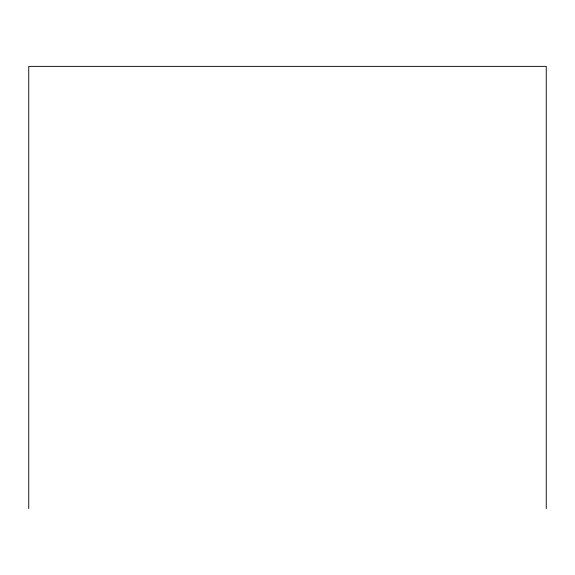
<?xml version="1.0" encoding="UTF-8"?>
<svg xmlns="http://www.w3.org/2000/svg" width="575" height="575" viewBox="0 0 575 575"><rect width="100%" height="100%" fill="white"/><g stroke="black" fill="none" stroke-linecap="round" stroke-linejoin="round"><path stroke-width="0.86" d="M546.25 508.631L546.25 66.369L28.75 66.369L28.75 508.631"/></g></svg>
